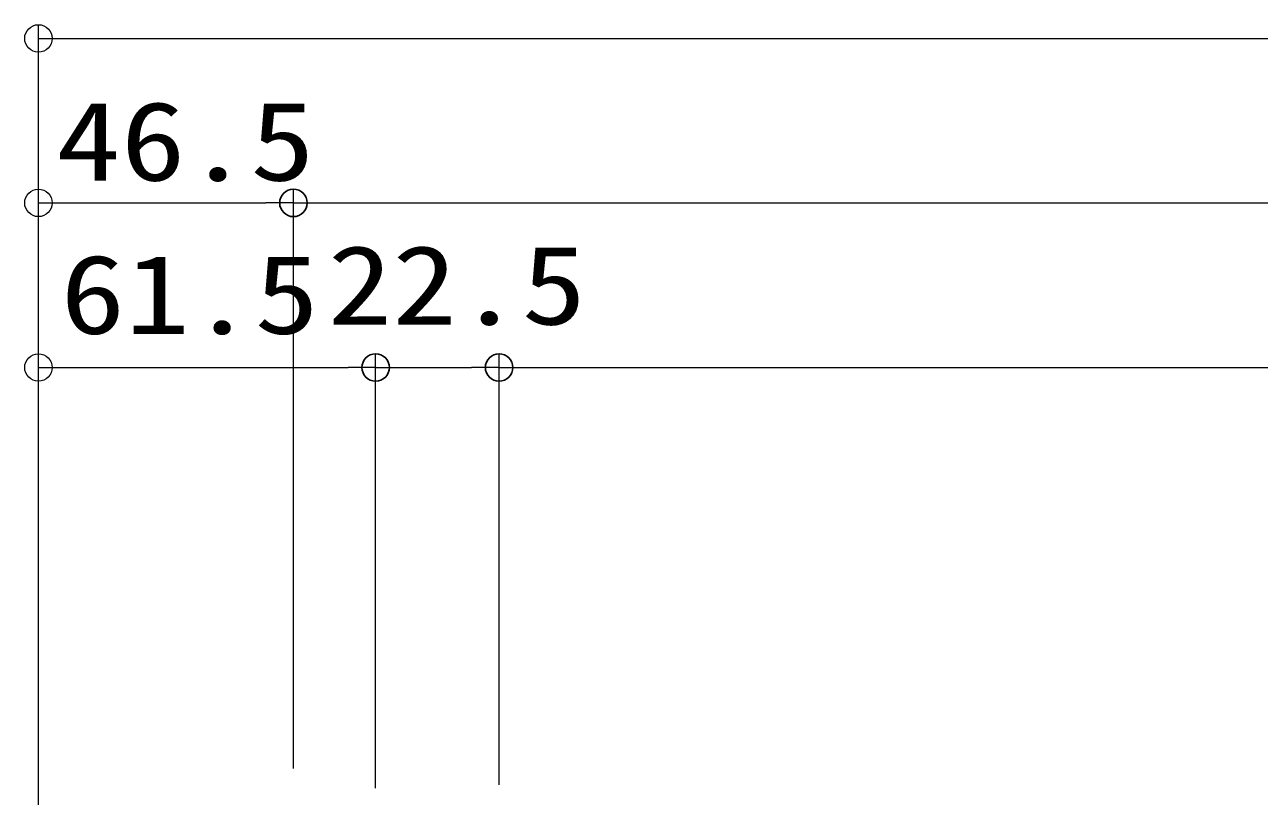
# Model space of a CAD drawing. Units: millimetres, scale not verified. Extents: x -2000 to 2000, y -1385 to 1385.
# Drawn here: x -1735.3 to -1510.2, y -892.5 to -751.8 of the extents above; entities that cross this region are included whole.
import ezdxf
from ezdxf.enums import TextEntityAlignment as Align

# ---------------------------------------------------------------- set-up
doc = ezdxf.new("R2010")
doc.units = ezdxf.units.MM
doc.header["$LTSCALE"] = 10
doc.header["$PDMODE"] = 32
doc.header["$PDSIZE"] = 5
doc.layers.add('0-0_sunpou', color=1, linetype='Continuous', lineweight=9)
doc.layers.add('0-1_0', color=7, linetype='Continuous', lineweight=9)
doc.layers.add('0-2_DEFPOINTS', color=7, linetype='Continuous')
doc.styles.add('ＭＳ ゴシック', font='')
doc.styles.get('ＭＳ ゴシック').set_extended_font_data('MS Gothic')

# ---------------------------------------------------------------- blocks, each defined once
blk = doc.blocks.new('_ORIGIN')
at = {"layer": '0-1_0', "color": 1}
blk.add_line((0, 0), (-10, 0), dxfattribs=at)
blk.add_circle((0, 0), 5, dxfattribs=at)

msp = doc.modelspace()

# ---------------------------------------------------------------- linework, layer by layer
at = {"layer": '0-0_sunpou'}
for p, q in [((-1732.81, -910.39), (-1732.81, -751.8)), ((-1727.81, -754.3), (-1017.81, -754.3)), ((-1732.81, -910.39), (-1732.81, -781.8)), ((-1686.31, -887.44), (-1686.31, -781.8)), ((-1686.31, -887.44), (-1686.31, -781.8)), ((-1727.81, -784.3), (-1691.31, -784.3)), ((-1681.31, -784.3), (-1064.31, -784.3)), ((-1732.81, -910.39), (-1732.81, -811.8)), ((-1671.31, -891.04), (-1671.31, -811.8)), ((-1671.31, -891.04), (-1671.31, -811.8)), ((-1648.81, -890.38), (-1648.81, -811.8)), ((-1648.81, -890.38), (-1648.81, -811.8)), ((-1727.81, -814.3), (-1676.31, -814.3)), ((-1666.31, -814.3), (-1653.81, -814.3)), ((-1643.81, -814.3), (-1101.81, -814.3))]:
    msp.add_line(p, q, dxfattribs=at)
at = {"layer": '0-2_DEFPOINTS'}
for p in [(-1686.31, -784.3), (-1671.31, -814.3), (-1648.81, -814.3)]:
    msp.add_point(p, dxfattribs=at)

# ---------------------------------------------------------------- block references
at = {"layer": '0-0_sunpou', "xscale": 0.5, "yscale": 0.5, "rotation": 180}
for p in [(-1732.81, -754.3), (-1732.81, -784.3), (-1686.31, -784.3), (-1732.81, -814.3), (-1671.31, -814.3), (-1648.81, -814.3)]:
    msp.add_blockref('_ORIGIN', p, dxfattribs=at)
at = {"layer": '0-0_sunpou', "xscale": 0.5, "yscale": 0.5}
for p in [(-1686.31, -784.3), (-1671.31, -814.3), (-1648.81, -814.3)]:
    msp.add_blockref('_ORIGIN', p, dxfattribs=at)

# ---------------------------------------------------------------- texts
at = {"layer": '0-0_sunpou', "color": 2, "style": 'ＭＳ ゴシック', "width": 1.2}
for s, p in [('46.5', (-1729.56, -784.57)), ('22.5', (-1680.06, -810.82)), ('61.5', (-1728.78, -812.51))]:
    msp.add_text(s, height=14.44, dxfattribs=at).set_placement(p, align=Align.BOTTOM_LEFT)

doc.saveas('drawing.dxf')
